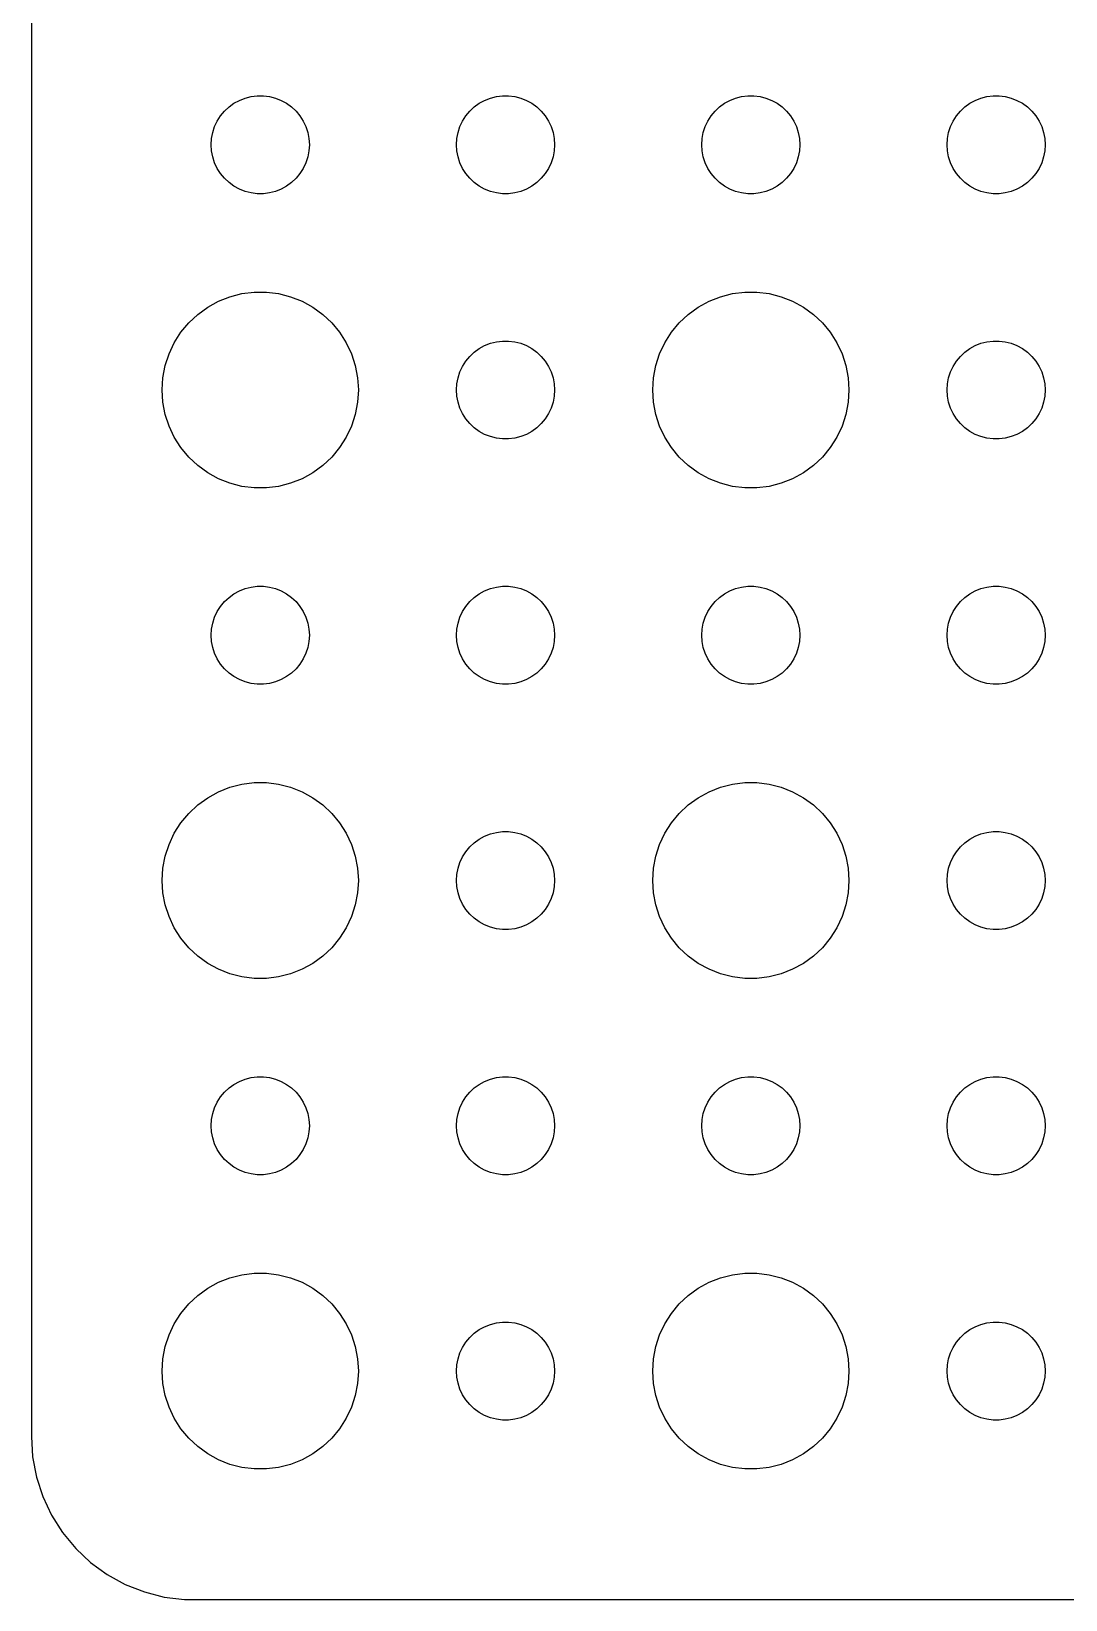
# Model space of a CAD drawing. Header units: metres. Extents: x -134 to 134, y 176 to 394.
# Drawn here: x -134.5 to -102.87, y 290.01 to 337.97 of the extents above; entities that cross this region are included whole.
import ezdxf

# ---------------------------------------------------------------- set-up
doc = ezdxf.new("R2010")
doc.units = ezdxf.units.M

msp = doc.modelspace()

# ---------------------------------------------------------------- linework, layer by layer
for p, q in [((-134.5, 389), (-134.5, 295)), ((-128.456, 335.656), (-128.304, 335.766)), ((-128.304, 335.766), (-128.139, 335.857)), ((-128.139, 335.857), (-127.964, 335.927)), ((-127.964, 335.927), (-127.781, 335.973)), ((-127.781, 335.973), (-127.594, 335.997)), ((-127.594, 335.997), (-127.406, 335.997)), ((-127.406, 335.997), (-127.219, 335.973)), ((-127.219, 335.973), (-127.036, 335.927)), ((-127.036, 335.927), (-126.861, 335.857)), ((-126.861, 335.857), (-126.696, 335.766)), ((-126.696, 335.766), (-126.544, 335.656)), ((-120.956, 335.656), (-120.804, 335.766)), ((-120.804, 335.766), (-120.639, 335.857)), ((-120.639, 335.857), (-120.464, 335.927)), ((-120.464, 335.927), (-120.281, 335.973)), ((-120.281, 335.973), (-120.094, 335.997)), ((-120.094, 335.997), (-119.906, 335.997)), ((-119.906, 335.997), (-119.719, 335.973)), ((-119.719, 335.973), (-119.536, 335.927)), ((-119.536, 335.927), (-119.361, 335.857)), ((-119.361, 335.857), (-119.196, 335.766)), ((-119.196, 335.766), (-119.044, 335.656)), ((-113.456, 335.656), (-113.304, 335.766)), ((-113.304, 335.766), (-113.139, 335.857)), ((-113.139, 335.857), (-112.964, 335.927)), ((-112.964, 335.927), (-112.781, 335.973)), ((-112.781, 335.973), (-112.594, 335.997)), ((-112.594, 335.997), (-112.406, 335.997)), ((-112.406, 335.997), (-112.219, 335.973)), ((-112.219, 335.973), (-112.036, 335.927)), ((-112.036, 335.927), (-111.861, 335.857)), ((-111.861, 335.857), (-111.696, 335.766)), ((-111.696, 335.766), (-111.544, 335.656)), ((-105.956, 335.656), (-105.804, 335.766)), ((-105.804, 335.766), (-105.639, 335.857)), ((-105.639, 335.857), (-105.464, 335.927)), ((-105.464, 335.927), (-105.281, 335.973)), ((-105.281, 335.973), (-105.094, 335.997)), ((-105.094, 335.997), (-104.906, 335.997)), ((-104.906, 335.997), (-104.719, 335.973)), ((-104.719, 335.973), (-104.536, 335.927)), ((-104.536, 335.927), (-104.361, 335.857)), ((-104.361, 335.857), (-104.196, 335.766)), ((-104.196, 335.766), (-104.044, 335.656)), ((-128.895, 335.052), (-128.814, 335.223)), ((-128.814, 335.223), (-128.714, 335.382)), ((-128.714, 335.382), (-128.593, 335.527)), ((-128.593, 335.527), (-128.456, 335.656)), ((-126.544, 335.656), (-126.407, 335.527)), ((-126.407, 335.527), (-126.286, 335.382)), ((-126.286, 335.382), (-126.186, 335.223)), ((-126.186, 335.223), (-126.105, 335.052)), ((-121.395, 335.052), (-121.314, 335.223)), ((-121.314, 335.223), (-121.214, 335.382)), ((-121.214, 335.382), (-121.093, 335.527)), ((-121.093, 335.527), (-120.956, 335.656)), ((-119.044, 335.656), (-118.907, 335.527)), ((-118.907, 335.527), (-118.786, 335.382)), ((-118.786, 335.382), (-118.686, 335.223)), ((-118.686, 335.223), (-118.605, 335.052)), ((-113.895, 335.052), (-113.814, 335.223)), ((-113.814, 335.223), (-113.714, 335.382)), ((-113.714, 335.382), (-113.593, 335.527)), ((-113.593, 335.527), (-113.456, 335.656)), ((-111.544, 335.656), (-111.407, 335.527)), ((-111.407, 335.527), (-111.286, 335.382)), ((-111.286, 335.382), (-111.186, 335.223)), ((-111.186, 335.223), (-111.105, 335.052)), ((-106.395, 335.052), (-106.314, 335.223)), ((-106.314, 335.223), (-106.214, 335.382)), ((-106.214, 335.382), (-106.093, 335.527)), ((-106.093, 335.527), (-105.956, 335.656)), ((-104.044, 335.656), (-103.907, 335.527)), ((-103.907, 335.527), (-103.786, 335.382)), ((-103.786, 335.382), (-103.686, 335.223)), ((-103.686, 335.223), (-103.605, 335.052)), ((-128.988, 334.688), (-128.953, 334.873)), ((-128.953, 334.873), (-128.895, 335.052)), ((-126.105, 335.052), (-126.047, 334.873)), ((-126.047, 334.873), (-126.012, 334.688)), ((-121.488, 334.688), (-121.453, 334.873)), ((-121.453, 334.873), (-121.395, 335.052)), ((-118.605, 335.052), (-118.547, 334.873)), ((-118.547, 334.873), (-118.512, 334.688)), ((-113.988, 334.688), (-113.953, 334.873)), ((-113.953, 334.873), (-113.895, 335.052)), ((-111.105, 335.052), (-111.047, 334.873)), ((-111.047, 334.873), (-111.012, 334.688)), ((-106.488, 334.688), (-106.453, 334.873)), ((-106.453, 334.873), (-106.395, 335.052)), ((-103.605, 335.052), (-103.547, 334.873)), ((-103.547, 334.873), (-103.512, 334.688)), ((-129, 334.5), (-128.988, 334.688)), ((-128.988, 334.312), (-129, 334.5)), ((-128.953, 334.127), (-128.988, 334.312)), ((-126.012, 334.312), (-126.047, 334.127)), ((-126.012, 334.688), (-126, 334.5)), ((-126, 334.5), (-126.012, 334.312)), ((-121.5, 334.5), (-121.488, 334.688)), ((-121.488, 334.312), (-121.5, 334.5)), ((-121.453, 334.127), (-121.488, 334.312)), ((-118.512, 334.312), (-118.547, 334.127)), ((-118.512, 334.688), (-118.5, 334.5)), ((-118.5, 334.5), (-118.512, 334.312)), ((-114, 334.5), (-113.988, 334.688)), ((-113.988, 334.312), (-114, 334.5)), ((-113.953, 334.127), (-113.988, 334.312)), ((-111.012, 334.312), (-111.047, 334.127)), ((-111.012, 334.688), (-111, 334.5)), ((-111, 334.5), (-111.012, 334.312)), ((-106.5, 334.5), (-106.488, 334.688)), ((-106.488, 334.312), (-106.5, 334.5)), ((-106.453, 334.127), (-106.488, 334.312)), ((-103.512, 334.312), (-103.547, 334.127)), ((-103.512, 334.688), (-103.5, 334.5)), ((-103.5, 334.5), (-103.512, 334.312)), ((-128.895, 333.948), (-128.953, 334.127)), ((-128.814, 333.777), (-128.895, 333.948)), ((-128.714, 333.618), (-128.814, 333.777)), ((-126.186, 333.777), (-126.286, 333.618)), ((-126.105, 333.948), (-126.186, 333.777)), ((-126.047, 334.127), (-126.105, 333.948)), ((-121.395, 333.948), (-121.453, 334.127)), ((-121.314, 333.777), (-121.395, 333.948)), ((-121.214, 333.618), (-121.314, 333.777)), ((-118.686, 333.777), (-118.786, 333.618)), ((-118.605, 333.948), (-118.686, 333.777)), ((-118.547, 334.127), (-118.605, 333.948)), ((-113.895, 333.948), (-113.953, 334.127)), ((-113.814, 333.777), (-113.895, 333.948)), ((-113.714, 333.618), (-113.814, 333.777)), ((-111.186, 333.777), (-111.286, 333.618)), ((-111.105, 333.948), (-111.186, 333.777)), ((-111.047, 334.127), (-111.105, 333.948)), ((-106.395, 333.948), (-106.453, 334.127)), ((-106.314, 333.777), (-106.395, 333.948)), ((-106.214, 333.618), (-106.314, 333.777)), ((-103.686, 333.777), (-103.786, 333.618)), ((-103.605, 333.948), (-103.686, 333.777)), ((-103.547, 334.127), (-103.605, 333.948)), ((-128.593, 333.473), (-128.714, 333.618)), ((-128.456, 333.344), (-128.593, 333.473)), ((-128.304, 333.234), (-128.456, 333.344)), ((-126.544, 333.344), (-126.696, 333.234)), ((-126.407, 333.473), (-126.544, 333.344)), ((-126.286, 333.618), (-126.407, 333.473)), ((-121.093, 333.473), (-121.214, 333.618)), ((-120.956, 333.344), (-121.093, 333.473)), ((-120.804, 333.234), (-120.956, 333.344)), ((-119.044, 333.344), (-119.196, 333.234)), ((-118.907, 333.473), (-119.044, 333.344)), ((-118.786, 333.618), (-118.907, 333.473)), ((-113.593, 333.473), (-113.714, 333.618)), ((-113.456, 333.344), (-113.593, 333.473)), ((-113.304, 333.234), (-113.456, 333.344)), ((-111.544, 333.344), (-111.696, 333.234)), ((-111.407, 333.473), (-111.544, 333.344)), ((-111.286, 333.618), (-111.407, 333.473)), ((-106.093, 333.473), (-106.214, 333.618)), ((-105.956, 333.344), (-106.093, 333.473)), ((-105.804, 333.234), (-105.956, 333.344)), ((-104.044, 333.344), (-104.196, 333.234)), ((-103.907, 333.473), (-104.044, 333.344)), ((-103.786, 333.618), (-103.907, 333.473)), ((-128.139, 333.143), (-128.304, 333.234)), ((-127.964, 333.073), (-128.139, 333.143)), ((-127.781, 333.027), (-127.964, 333.073)), ((-127.594, 333.003), (-127.781, 333.027)), ((-127.406, 333.003), (-127.594, 333.003)), ((-127.219, 333.027), (-127.406, 333.003)), ((-127.036, 333.073), (-127.219, 333.027)), ((-126.861, 333.143), (-127.036, 333.073)), ((-126.696, 333.234), (-126.861, 333.143)), ((-120.639, 333.143), (-120.804, 333.234)), ((-120.464, 333.073), (-120.639, 333.143)), ((-120.281, 333.027), (-120.464, 333.073)), ((-120.094, 333.003), (-120.281, 333.027)), ((-119.906, 333.003), (-120.094, 333.003)), ((-119.719, 333.027), (-119.906, 333.003)), ((-119.536, 333.073), (-119.719, 333.027)), ((-119.361, 333.143), (-119.536, 333.073)), ((-119.196, 333.234), (-119.361, 333.143)), ((-113.139, 333.143), (-113.304, 333.234)), ((-112.964, 333.073), (-113.139, 333.143)), ((-112.781, 333.027), (-112.964, 333.073)), ((-112.594, 333.003), (-112.781, 333.027)), ((-112.406, 333.003), (-112.594, 333.003)), ((-112.219, 333.027), (-112.406, 333.003)), ((-112.036, 333.073), (-112.219, 333.027)), ((-111.861, 333.143), (-112.036, 333.073)), ((-111.696, 333.234), (-111.861, 333.143)), ((-105.639, 333.143), (-105.804, 333.234)), ((-105.464, 333.073), (-105.639, 333.143)), ((-105.281, 333.027), (-105.464, 333.073)), ((-105.094, 333.003), (-105.281, 333.027)), ((-104.906, 333.003), (-105.094, 333.003)), ((-104.719, 333.027), (-104.906, 333.003)), ((-104.536, 333.073), (-104.719, 333.027)), ((-104.361, 333.143), (-104.536, 333.073)), ((-104.196, 333.234), (-104.361, 333.143)), ((-128.427, 329.853), (-128.062, 329.947)), ((-128.062, 329.947), (-127.688, 329.994)), ((-127.688, 329.994), (-127.312, 329.994)), ((-127.312, 329.994), (-126.938, 329.947)), ((-126.938, 329.947), (-126.573, 329.853)), ((-113.427, 329.853), (-113.062, 329.947)), ((-113.062, 329.947), (-112.688, 329.994)), ((-112.688, 329.994), (-112.312, 329.994)), ((-112.312, 329.994), (-111.938, 329.947)), ((-111.938, 329.947), (-111.573, 329.853)), ((-129.412, 329.312), (-129.107, 329.533)), ((-129.107, 329.533), (-128.777, 329.714)), ((-128.777, 329.714), (-128.427, 329.853)), ((-126.573, 329.853), (-126.223, 329.714)), ((-126.223, 329.714), (-125.893, 329.533)), ((-125.893, 329.533), (-125.588, 329.312)), ((-114.412, 329.312), (-114.107, 329.533)), ((-114.107, 329.533), (-113.777, 329.714)), ((-113.777, 329.714), (-113.427, 329.853)), ((-111.573, 329.853), (-111.223, 329.714)), ((-111.223, 329.714), (-110.893, 329.533)), ((-110.893, 329.533), (-110.588, 329.312)), ((-129.927, 328.763), (-129.687, 329.054)), ((-129.687, 329.054), (-129.412, 329.312)), ((-125.588, 329.312), (-125.313, 329.054)), ((-125.313, 329.054), (-125.073, 328.763)), ((-114.927, 328.763), (-114.687, 329.054)), ((-114.687, 329.054), (-114.412, 329.312)), ((-110.588, 329.312), (-110.313, 329.054)), ((-110.313, 329.054), (-110.073, 328.763)), ((-130.129, 328.445), (-129.927, 328.763)), ((-125.073, 328.763), (-124.871, 328.445)), ((-115.129, 328.445), (-114.927, 328.763)), ((-110.073, 328.763), (-109.871, 328.445)), ((-130.406, 327.746), (-130.289, 328.104)), ((-130.289, 328.104), (-130.129, 328.445)), ((-124.871, 328.445), (-124.711, 328.104)), ((-124.711, 328.104), (-124.594, 327.746)), ((-121.214, 327.882), (-121.093, 328.027)), ((-121.093, 328.027), (-120.956, 328.156)), ((-120.956, 328.156), (-120.804, 328.266)), ((-120.804, 328.266), (-120.639, 328.357)), ((-120.639, 328.357), (-120.464, 328.427)), ((-120.464, 328.427), (-120.281, 328.473)), ((-120.281, 328.473), (-120.094, 328.497)), ((-120.094, 328.497), (-119.906, 328.497)), ((-119.906, 328.497), (-119.719, 328.473)), ((-119.719, 328.473), (-119.536, 328.427)), ((-119.536, 328.427), (-119.361, 328.357)), ((-119.361, 328.357), (-119.196, 328.266)), ((-119.196, 328.266), (-119.044, 328.156)), ((-119.044, 328.156), (-118.907, 328.027)), ((-118.907, 328.027), (-118.786, 327.882)), ((-115.406, 327.746), (-115.289, 328.104)), ((-115.289, 328.104), (-115.129, 328.445)), ((-109.871, 328.445), (-109.711, 328.104)), ((-109.711, 328.104), (-109.594, 327.746)), ((-106.214, 327.882), (-106.093, 328.027)), ((-106.093, 328.027), (-105.956, 328.156)), ((-105.956, 328.156), (-105.804, 328.266)), ((-105.804, 328.266), (-105.639, 328.357)), ((-105.639, 328.357), (-105.464, 328.427)), ((-105.464, 328.427), (-105.281, 328.473)), ((-105.281, 328.473), (-105.094, 328.497)), ((-105.094, 328.497), (-104.906, 328.497)), ((-104.906, 328.497), (-104.719, 328.473)), ((-104.719, 328.473), (-104.536, 328.427)), ((-104.536, 328.427), (-104.361, 328.357)), ((-104.361, 328.357), (-104.196, 328.266)), ((-104.196, 328.266), (-104.044, 328.156)), ((-104.044, 328.156), (-103.907, 328.027)), ((-103.907, 328.027), (-103.786, 327.882)), ((-130.476, 327.376), (-130.406, 327.746)), ((-124.594, 327.746), (-124.524, 327.376)), ((-121.453, 327.373), (-121.395, 327.552)), ((-121.395, 327.552), (-121.314, 327.723)), ((-121.314, 327.723), (-121.214, 327.882)), ((-118.786, 327.882), (-118.686, 327.723)), ((-118.686, 327.723), (-118.605, 327.552)), ((-118.605, 327.552), (-118.547, 327.373)), ((-115.476, 327.376), (-115.406, 327.746)), ((-109.594, 327.746), (-109.524, 327.376)), ((-106.453, 327.373), (-106.395, 327.552)), ((-106.395, 327.552), (-106.314, 327.723)), ((-106.314, 327.723), (-106.214, 327.882)), ((-103.786, 327.882), (-103.686, 327.723)), ((-103.686, 327.723), (-103.605, 327.552)), ((-103.605, 327.552), (-103.547, 327.373)), ((-130.5, 327), (-130.476, 327.376)), ((-124.524, 327.376), (-124.5, 327)), ((-121.5, 327), (-121.488, 327.188)), ((-121.488, 327.188), (-121.453, 327.373)), ((-118.547, 327.373), (-118.512, 327.188)), ((-118.512, 327.188), (-118.5, 327)), ((-115.5, 327), (-115.476, 327.376)), ((-109.524, 327.376), (-109.5, 327)), ((-106.5, 327), (-106.488, 327.188)), ((-106.488, 327.188), (-106.453, 327.373)), ((-103.547, 327.373), (-103.512, 327.188)), ((-103.512, 327.188), (-103.5, 327)), ((-130.476, 326.624), (-130.5, 327)), ((-130.406, 326.254), (-130.476, 326.624)), ((-124.524, 326.624), (-124.594, 326.254)), ((-124.5, 327), (-124.524, 326.624)), ((-121.488, 326.812), (-121.5, 327)), ((-121.453, 326.627), (-121.488, 326.812)), ((-121.395, 326.448), (-121.453, 326.627)), ((-118.547, 326.627), (-118.605, 326.448)), ((-118.512, 326.812), (-118.547, 326.627)), ((-118.5, 327), (-118.512, 326.812)), ((-115.476, 326.624), (-115.5, 327)), ((-115.406, 326.254), (-115.476, 326.624)), ((-109.524, 326.624), (-109.594, 326.254)), ((-109.5, 327), (-109.524, 326.624)), ((-106.488, 326.812), (-106.5, 327)), ((-106.453, 326.627), (-106.488, 326.812)), ((-106.395, 326.448), (-106.453, 326.627)), ((-103.547, 326.627), (-103.605, 326.448)), ((-103.512, 326.812), (-103.547, 326.627)), ((-103.5, 327), (-103.512, 326.812)), ((-130.289, 325.896), (-130.406, 326.254)), ((-124.594, 326.254), (-124.711, 325.896)), ((-121.314, 326.277), (-121.395, 326.448)), ((-121.214, 326.118), (-121.314, 326.277)), ((-121.093, 325.973), (-121.214, 326.118)), ((-118.786, 326.118), (-118.907, 325.973)), ((-118.686, 326.277), (-118.786, 326.118)), ((-118.605, 326.448), (-118.686, 326.277)), ((-115.289, 325.896), (-115.406, 326.254)), ((-109.594, 326.254), (-109.711, 325.896)), ((-106.314, 326.277), (-106.395, 326.448)), ((-106.214, 326.118), (-106.314, 326.277)), ((-106.093, 325.973), (-106.214, 326.118)), ((-103.786, 326.118), (-103.907, 325.973)), ((-103.686, 326.277), (-103.786, 326.118)), ((-103.605, 326.448), (-103.686, 326.277)), ((-130.129, 325.555), (-130.289, 325.896)), ((-124.711, 325.896), (-124.871, 325.555)), ((-120.956, 325.844), (-121.093, 325.973)), ((-120.804, 325.734), (-120.956, 325.844)), ((-120.639, 325.643), (-120.804, 325.734)), ((-120.464, 325.573), (-120.639, 325.643)), ((-119.361, 325.643), (-119.536, 325.573)), ((-119.196, 325.734), (-119.361, 325.643)), ((-119.044, 325.844), (-119.196, 325.734)), ((-118.907, 325.973), (-119.044, 325.844)), ((-115.129, 325.555), (-115.289, 325.896)), ((-109.711, 325.896), (-109.871, 325.555)), ((-105.956, 325.844), (-106.093, 325.973)), ((-105.804, 325.734), (-105.956, 325.844)), ((-105.639, 325.643), (-105.804, 325.734)), ((-105.464, 325.573), (-105.639, 325.643)), ((-104.361, 325.643), (-104.536, 325.573)), ((-104.196, 325.734), (-104.361, 325.643)), ((-104.044, 325.844), (-104.196, 325.734)), ((-103.907, 325.973), (-104.044, 325.844)), ((-129.927, 325.237), (-130.129, 325.555)), ((-129.687, 324.946), (-129.927, 325.237)), ((-125.073, 325.237), (-125.313, 324.946)), ((-124.871, 325.555), (-125.073, 325.237)), ((-120.281, 325.527), (-120.464, 325.573)), ((-120.094, 325.503), (-120.281, 325.527)), ((-119.906, 325.503), (-120.094, 325.503)), ((-119.719, 325.527), (-119.906, 325.503)), ((-119.536, 325.573), (-119.719, 325.527)), ((-114.927, 325.237), (-115.129, 325.555)), ((-114.687, 324.946), (-114.927, 325.237)), ((-110.073, 325.237), (-110.313, 324.946)), ((-109.871, 325.555), (-110.073, 325.237)), ((-105.281, 325.527), (-105.464, 325.573)), ((-105.094, 325.503), (-105.281, 325.527)), ((-104.906, 325.503), (-105.094, 325.503)), ((-104.719, 325.527), (-104.906, 325.503)), ((-104.536, 325.573), (-104.719, 325.527)), ((-129.412, 324.688), (-129.687, 324.946)), ((-129.107, 324.467), (-129.412, 324.688)), ((-125.588, 324.688), (-125.893, 324.467)), ((-125.313, 324.946), (-125.588, 324.688)), ((-114.412, 324.688), (-114.687, 324.946)), ((-114.107, 324.467), (-114.412, 324.688)), ((-110.588, 324.688), (-110.893, 324.467)), ((-110.313, 324.946), (-110.588, 324.688)), ((-128.777, 324.286), (-129.107, 324.467)), ((-128.427, 324.147), (-128.777, 324.286)), ((-126.223, 324.286), (-126.573, 324.147)), ((-125.893, 324.467), (-126.223, 324.286)), ((-113.777, 324.286), (-114.107, 324.467)), ((-113.427, 324.147), (-113.777, 324.286)), ((-111.223, 324.286), (-111.573, 324.147)), ((-110.893, 324.467), (-111.223, 324.286)), ((-128.062, 324.053), (-128.427, 324.147)), ((-127.688, 324.006), (-128.062, 324.053)), ((-127.312, 324.006), (-127.688, 324.006)), ((-126.938, 324.053), (-127.312, 324.006)), ((-126.573, 324.147), (-126.938, 324.053)), ((-113.062, 324.053), (-113.427, 324.147)), ((-112.688, 324.006), (-113.062, 324.053)), ((-112.312, 324.006), (-112.688, 324.006)), ((-111.938, 324.053), (-112.312, 324.006)), ((-111.573, 324.147), (-111.938, 324.053)), ((-128.304, 320.766), (-128.139, 320.857)), ((-128.139, 320.857), (-127.964, 320.927)), ((-127.964, 320.927), (-127.781, 320.973)), ((-127.781, 320.973), (-127.594, 320.997)), ((-127.594, 320.997), (-127.406, 320.997)), ((-127.406, 320.997), (-127.219, 320.973)), ((-127.219, 320.973), (-127.036, 320.927)), ((-127.036, 320.927), (-126.861, 320.857)), ((-126.861, 320.857), (-126.696, 320.766)), ((-120.804, 320.766), (-120.639, 320.857)), ((-120.639, 320.857), (-120.464, 320.927)), ((-120.464, 320.927), (-120.281, 320.973)), ((-120.281, 320.973), (-120.094, 320.997)), ((-120.094, 320.997), (-119.906, 320.997)), ((-119.906, 320.997), (-119.719, 320.973)), ((-119.719, 320.973), (-119.536, 320.927)), ((-119.536, 320.927), (-119.361, 320.857)), ((-119.361, 320.857), (-119.196, 320.766)), ((-113.304, 320.766), (-113.139, 320.857)), ((-113.139, 320.857), (-112.964, 320.927)), ((-112.964, 320.927), (-112.781, 320.973)), ((-112.781, 320.973), (-112.594, 320.997)), ((-112.594, 320.997), (-112.406, 320.997)), ((-112.406, 320.997), (-112.219, 320.973)), ((-112.219, 320.973), (-112.036, 320.927)), ((-112.036, 320.927), (-111.861, 320.857)), ((-111.861, 320.857), (-111.696, 320.766)), ((-105.804, 320.766), (-105.639, 320.857)), ((-105.639, 320.857), (-105.464, 320.927)), ((-105.464, 320.927), (-105.281, 320.973)), ((-105.281, 320.973), (-105.094, 320.997)), ((-105.094, 320.997), (-104.906, 320.997)), ((-104.906, 320.997), (-104.719, 320.973)), ((-104.719, 320.973), (-104.536, 320.927)), ((-104.536, 320.927), (-104.361, 320.857)), ((-104.361, 320.857), (-104.196, 320.766)), ((-128.814, 320.223), (-128.714, 320.382)), ((-128.714, 320.382), (-128.593, 320.527)), ((-128.593, 320.527), (-128.456, 320.656)), ((-128.456, 320.656), (-128.304, 320.766)), ((-126.696, 320.766), (-126.544, 320.656)), ((-126.544, 320.656), (-126.407, 320.527)), ((-126.407, 320.527), (-126.286, 320.382)), ((-126.286, 320.382), (-126.186, 320.223)), ((-121.314, 320.223), (-121.214, 320.382)), ((-121.214, 320.382), (-121.093, 320.527)), ((-121.093, 320.527), (-120.956, 320.656)), ((-120.956, 320.656), (-120.804, 320.766)), ((-119.196, 320.766), (-119.044, 320.656)), ((-119.044, 320.656), (-118.907, 320.527)), ((-118.907, 320.527), (-118.786, 320.382)), ((-118.786, 320.382), (-118.686, 320.223)), ((-113.814, 320.223), (-113.714, 320.382)), ((-113.714, 320.382), (-113.593, 320.527)), ((-113.593, 320.527), (-113.456, 320.656)), ((-113.456, 320.656), (-113.304, 320.766)), ((-111.696, 320.766), (-111.544, 320.656)), ((-111.544, 320.656), (-111.407, 320.527)), ((-111.407, 320.527), (-111.286, 320.382)), ((-111.286, 320.382), (-111.186, 320.223)), ((-106.314, 320.223), (-106.214, 320.382)), ((-106.214, 320.382), (-106.093, 320.527)), ((-106.093, 320.527), (-105.956, 320.656)), ((-105.956, 320.656), (-105.804, 320.766)), ((-104.196, 320.766), (-104.044, 320.656)), ((-104.044, 320.656), (-103.907, 320.527)), ((-103.907, 320.527), (-103.786, 320.382)), ((-103.786, 320.382), (-103.686, 320.223)), ((-128.988, 319.688), (-128.953, 319.873)), ((-128.953, 319.873), (-128.895, 320.052)), ((-128.895, 320.052), (-128.814, 320.223)), ((-126.186, 320.223), (-126.105, 320.052)), ((-126.105, 320.052), (-126.047, 319.873)), ((-126.047, 319.873), (-126.012, 319.688)), ((-121.488, 319.688), (-121.453, 319.873)), ((-121.453, 319.873), (-121.395, 320.052)), ((-121.395, 320.052), (-121.314, 320.223)), ((-118.686, 320.223), (-118.605, 320.052)), ((-118.605, 320.052), (-118.547, 319.873)), ((-118.547, 319.873), (-118.512, 319.688)), ((-113.988, 319.688), (-113.953, 319.873)), ((-113.953, 319.873), (-113.895, 320.052)), ((-113.895, 320.052), (-113.814, 320.223)), ((-111.186, 320.223), (-111.105, 320.052)), ((-111.105, 320.052), (-111.047, 319.873)), ((-111.047, 319.873), (-111.012, 319.688)), ((-106.488, 319.688), (-106.453, 319.873)), ((-106.453, 319.873), (-106.395, 320.052)), ((-106.395, 320.052), (-106.314, 320.223)), ((-103.686, 320.223), (-103.605, 320.052)), ((-103.605, 320.052), (-103.547, 319.873)), ((-103.547, 319.873), (-103.512, 319.688)), ((-129, 319.5), (-128.988, 319.688)), ((-128.988, 319.312), (-129, 319.5)), ((-126.012, 319.688), (-126, 319.5)), ((-126, 319.5), (-126.012, 319.312)), ((-121.5, 319.5), (-121.488, 319.688)), ((-121.488, 319.312), (-121.5, 319.5)), ((-118.512, 319.688), (-118.5, 319.5)), ((-118.5, 319.5), (-118.512, 319.312)), ((-114, 319.5), (-113.988, 319.688)), ((-113.988, 319.312), (-114, 319.5)), ((-111.012, 319.688), (-111, 319.5)), ((-111, 319.5), (-111.012, 319.312)), ((-106.5, 319.5), (-106.488, 319.688)), ((-106.488, 319.312), (-106.5, 319.5)), ((-103.512, 319.688), (-103.5, 319.5)), ((-103.5, 319.5), (-103.512, 319.312)), ((-128.953, 319.127), (-128.988, 319.312)), ((-128.895, 318.948), (-128.953, 319.127)), ((-128.814, 318.777), (-128.895, 318.948)), ((-126.105, 318.948), (-126.186, 318.777)), ((-126.047, 319.127), (-126.105, 318.948)), ((-126.012, 319.312), (-126.047, 319.127)), ((-121.453, 319.127), (-121.488, 319.312)), ((-121.395, 318.948), (-121.453, 319.127)), ((-121.314, 318.777), (-121.395, 318.948)), ((-118.605, 318.948), (-118.686, 318.777)), ((-118.547, 319.127), (-118.605, 318.948)), ((-118.512, 319.312), (-118.547, 319.127)), ((-113.953, 319.127), (-113.988, 319.312)), ((-113.895, 318.948), (-113.953, 319.127)), ((-113.814, 318.777), (-113.895, 318.948)), ((-111.105, 318.948), (-111.186, 318.777)), ((-111.047, 319.127), (-111.105, 318.948)), ((-111.012, 319.312), (-111.047, 319.127)), ((-106.453, 319.127), (-106.488, 319.312)), ((-106.395, 318.948), (-106.453, 319.127)), ((-106.314, 318.777), (-106.395, 318.948)), ((-103.605, 318.948), (-103.686, 318.777)), ((-103.547, 319.127), (-103.605, 318.948)), ((-103.512, 319.312), (-103.547, 319.127)), ((-128.714, 318.618), (-128.814, 318.777)), ((-128.593, 318.473), (-128.714, 318.618)), ((-128.456, 318.344), (-128.593, 318.473)), ((-126.407, 318.473), (-126.544, 318.344)), ((-126.286, 318.618), (-126.407, 318.473)), ((-126.186, 318.777), (-126.286, 318.618)), ((-121.214, 318.618), (-121.314, 318.777)), ((-121.093, 318.473), (-121.214, 318.618)), ((-120.956, 318.344), (-121.093, 318.473)), ((-118.907, 318.473), (-119.044, 318.344)), ((-118.786, 318.618), (-118.907, 318.473)), ((-118.686, 318.777), (-118.786, 318.618)), ((-113.714, 318.618), (-113.814, 318.777)), ((-113.593, 318.473), (-113.714, 318.618)), ((-113.456, 318.344), (-113.593, 318.473)), ((-111.407, 318.473), (-111.544, 318.344)), ((-111.286, 318.618), (-111.407, 318.473)), ((-111.186, 318.777), (-111.286, 318.618)), ((-106.214, 318.618), (-106.314, 318.777)), ((-106.093, 318.473), (-106.214, 318.618)), ((-105.956, 318.344), (-106.093, 318.473)), ((-103.907, 318.473), (-104.044, 318.344)), ((-103.786, 318.618), (-103.907, 318.473)), ((-103.686, 318.777), (-103.786, 318.618)), ((-128.304, 318.234), (-128.456, 318.344)), ((-128.139, 318.143), (-128.304, 318.234)), ((-127.964, 318.073), (-128.139, 318.143)), ((-127.781, 318.027), (-127.964, 318.073)), ((-127.594, 318.003), (-127.781, 318.027)), ((-127.406, 318.003), (-127.594, 318.003)), ((-127.219, 318.027), (-127.406, 318.003)), ((-127.036, 318.073), (-127.219, 318.027)), ((-126.861, 318.143), (-127.036, 318.073)), ((-126.696, 318.234), (-126.861, 318.143)), ((-126.544, 318.344), (-126.696, 318.234)), ((-120.804, 318.234), (-120.956, 318.344)), ((-120.639, 318.143), (-120.804, 318.234)), ((-120.464, 318.073), (-120.639, 318.143)), ((-120.281, 318.027), (-120.464, 318.073)), ((-120.094, 318.003), (-120.281, 318.027)), ((-119.906, 318.003), (-120.094, 318.003)), ((-119.719, 318.027), (-119.906, 318.003)), ((-119.536, 318.073), (-119.719, 318.027)), ((-119.361, 318.143), (-119.536, 318.073)), ((-119.196, 318.234), (-119.361, 318.143)), ((-119.044, 318.344), (-119.196, 318.234)), ((-113.304, 318.234), (-113.456, 318.344)), ((-113.139, 318.143), (-113.304, 318.234)), ((-112.964, 318.073), (-113.139, 318.143)), ((-112.781, 318.027), (-112.964, 318.073)), ((-112.594, 318.003), (-112.781, 318.027)), ((-112.406, 318.003), (-112.594, 318.003)), ((-112.219, 318.027), (-112.406, 318.003)), ((-112.036, 318.073), (-112.219, 318.027)), ((-111.861, 318.143), (-112.036, 318.073)), ((-111.696, 318.234), (-111.861, 318.143)), ((-111.544, 318.344), (-111.696, 318.234)), ((-105.804, 318.234), (-105.956, 318.344)), ((-105.639, 318.143), (-105.804, 318.234)), ((-105.464, 318.073), (-105.639, 318.143)), ((-105.281, 318.027), (-105.464, 318.073)), ((-105.094, 318.003), (-105.281, 318.027)), ((-104.906, 318.003), (-105.094, 318.003)), ((-104.719, 318.027), (-104.906, 318.003)), ((-104.536, 318.073), (-104.719, 318.027)), ((-104.361, 318.143), (-104.536, 318.073)), ((-104.196, 318.234), (-104.361, 318.143)), ((-104.044, 318.344), (-104.196, 318.234)), ((-129.107, 314.533), (-128.777, 314.714)), ((-128.777, 314.714), (-128.427, 314.853)), ((-128.427, 314.853), (-128.062, 314.947)), ((-128.062, 314.947), (-127.688, 314.994)), ((-127.688, 314.994), (-127.312, 314.994)), ((-127.312, 314.994), (-126.938, 314.947)), ((-126.938, 314.947), (-126.573, 314.853)), ((-126.573, 314.853), (-126.223, 314.714)), ((-126.223, 314.714), (-125.893, 314.533)), ((-114.107, 314.533), (-113.777, 314.714)), ((-113.777, 314.714), (-113.427, 314.853)), ((-113.427, 314.853), (-113.062, 314.947)), ((-113.062, 314.947), (-112.688, 314.994)), ((-112.688, 314.994), (-112.312, 314.994)), ((-112.312, 314.994), (-111.938, 314.947)), ((-111.938, 314.947), (-111.573, 314.853)), ((-111.573, 314.853), (-111.223, 314.714)), ((-111.223, 314.714), (-110.893, 314.533)), ((-129.687, 314.054), (-129.412, 314.312)), ((-129.412, 314.312), (-129.107, 314.533)), ((-125.893, 314.533), (-125.588, 314.312)), ((-125.588, 314.312), (-125.313, 314.054)), ((-114.687, 314.054), (-114.412, 314.312)), ((-114.412, 314.312), (-114.107, 314.533)), ((-110.893, 314.533), (-110.588, 314.312)), ((-110.588, 314.312), (-110.313, 314.054)), ((-130.129, 313.445), (-129.927, 313.763)), ((-129.927, 313.763), (-129.687, 314.054)), ((-125.313, 314.054), (-125.073, 313.763)), ((-125.073, 313.763), (-124.871, 313.445)), ((-115.129, 313.445), (-114.927, 313.763)), ((-114.927, 313.763), (-114.687, 314.054)), ((-110.313, 314.054), (-110.073, 313.763)), ((-110.073, 313.763), (-109.871, 313.445)), ((-130.289, 313.104), (-130.129, 313.445)), ((-124.871, 313.445), (-124.711, 313.104)), ((-121.093, 313.027), (-120.956, 313.156)), ((-120.956, 313.156), (-120.804, 313.266)), ((-120.804, 313.266), (-120.639, 313.357)), ((-120.639, 313.357), (-120.464, 313.427)), ((-120.464, 313.427), (-120.281, 313.473)), ((-120.281, 313.473), (-120.094, 313.497)), ((-120.094, 313.497), (-119.906, 313.497)), ((-119.906, 313.497), (-119.719, 313.473)), ((-119.719, 313.473), (-119.536, 313.427)), ((-119.536, 313.427), (-119.361, 313.357)), ((-119.361, 313.357), (-119.196, 313.266)), ((-119.196, 313.266), (-119.044, 313.156)), ((-119.044, 313.156), (-118.907, 313.027)), ((-115.289, 313.104), (-115.129, 313.445)), ((-109.871, 313.445), (-109.711, 313.104)), ((-106.093, 313.027), (-105.956, 313.156)), ((-105.956, 313.156), (-105.804, 313.266)), ((-105.804, 313.266), (-105.639, 313.357)), ((-105.639, 313.357), (-105.464, 313.427)), ((-105.464, 313.427), (-105.281, 313.473)), ((-105.281, 313.473), (-105.094, 313.497)), ((-105.094, 313.497), (-104.906, 313.497)), ((-104.906, 313.497), (-104.719, 313.473)), ((-104.719, 313.473), (-104.536, 313.427)), ((-104.536, 313.427), (-104.361, 313.357)), ((-104.361, 313.357), (-104.196, 313.266)), ((-104.196, 313.266), (-104.044, 313.156)), ((-104.044, 313.156), (-103.907, 313.027)), ((-130.476, 312.376), (-130.406, 312.746)), ((-130.406, 312.746), (-130.289, 313.104)), ((-124.711, 313.104), (-124.594, 312.746)), ((-124.594, 312.746), (-124.524, 312.376)), ((-121.395, 312.552), (-121.314, 312.723)), ((-121.314, 312.723), (-121.214, 312.882)), ((-121.214, 312.882), (-121.093, 313.027)), ((-118.907, 313.027), (-118.786, 312.882)), ((-118.786, 312.882), (-118.686, 312.723)), ((-118.686, 312.723), (-118.605, 312.552)), ((-115.476, 312.376), (-115.406, 312.746)), ((-115.406, 312.746), (-115.289, 313.104)), ((-109.711, 313.104), (-109.594, 312.746)), ((-109.594, 312.746), (-109.524, 312.376)), ((-106.395, 312.552), (-106.314, 312.723)), ((-106.314, 312.723), (-106.214, 312.882)), ((-106.214, 312.882), (-106.093, 313.027)), ((-103.907, 313.027), (-103.786, 312.882)), ((-103.786, 312.882), (-103.686, 312.723)), ((-103.686, 312.723), (-103.605, 312.552)), ((-130.5, 312), (-130.476, 312.376)), ((-124.524, 312.376), (-124.5, 312)), ((-121.488, 312.188), (-121.453, 312.373)), ((-121.453, 312.373), (-121.395, 312.552)), ((-118.605, 312.552), (-118.547, 312.373)), ((-118.547, 312.373), (-118.512, 312.188)), ((-115.5, 312), (-115.476, 312.376)), ((-109.524, 312.376), (-109.5, 312)), ((-106.488, 312.188), (-106.453, 312.373)), ((-106.453, 312.373), (-106.395, 312.552)), ((-103.605, 312.552), (-103.547, 312.373)), ((-103.547, 312.373), (-103.512, 312.188)), ((-130.476, 311.624), (-130.5, 312)), ((-124.5, 312), (-124.524, 311.624)), ((-121.5, 312), (-121.488, 312.188)), ((-121.488, 311.812), (-121.5, 312)), ((-121.453, 311.627), (-121.488, 311.812)), ((-118.512, 311.812), (-118.547, 311.627)), ((-118.512, 312.188), (-118.5, 312)), ((-118.5, 312), (-118.512, 311.812)), ((-115.476, 311.624), (-115.5, 312)), ((-109.5, 312), (-109.524, 311.624)), ((-106.5, 312), (-106.488, 312.188)), ((-106.488, 311.812), (-106.5, 312)), ((-106.453, 311.627), (-106.488, 311.812)), ((-103.512, 311.812), (-103.547, 311.627)), ((-103.512, 312.188), (-103.5, 312)), ((-103.5, 312), (-103.512, 311.812)), ((-130.406, 311.254), (-130.476, 311.624)), ((-130.289, 310.896), (-130.406, 311.254)), ((-124.594, 311.254), (-124.711, 310.896)), ((-124.524, 311.624), (-124.594, 311.254)), ((-121.395, 311.448), (-121.453, 311.627)), ((-121.314, 311.277), (-121.395, 311.448)), ((-121.214, 311.118), (-121.314, 311.277)), ((-118.686, 311.277), (-118.786, 311.118)), ((-118.605, 311.448), (-118.686, 311.277)), ((-118.547, 311.627), (-118.605, 311.448)), ((-115.406, 311.254), (-115.476, 311.624)), ((-115.289, 310.896), (-115.406, 311.254)), ((-109.594, 311.254), (-109.711, 310.896)), ((-109.524, 311.624), (-109.594, 311.254)), ((-106.395, 311.448), (-106.453, 311.627)), ((-106.314, 311.277), (-106.395, 311.448)), ((-106.214, 311.118), (-106.314, 311.277)), ((-103.686, 311.277), (-103.786, 311.118)), ((-103.605, 311.448), (-103.686, 311.277)), ((-103.547, 311.627), (-103.605, 311.448)), ((-130.129, 310.555), (-130.289, 310.896)), ((-124.711, 310.896), (-124.871, 310.555)), ((-121.093, 310.973), (-121.214, 311.118)), ((-120.956, 310.844), (-121.093, 310.973)), ((-120.804, 310.734), (-120.956, 310.844)), ((-119.044, 310.844), (-119.196, 310.734)), ((-118.907, 310.973), (-119.044, 310.844)), ((-118.786, 311.118), (-118.907, 310.973)), ((-115.129, 310.555), (-115.289, 310.896)), ((-109.711, 310.896), (-109.871, 310.555)), ((-106.093, 310.973), (-106.214, 311.118)), ((-105.956, 310.844), (-106.093, 310.973)), ((-105.804, 310.734), (-105.956, 310.844)), ((-104.044, 310.844), (-104.196, 310.734)), ((-103.907, 310.973), (-104.044, 310.844)), ((-103.786, 311.118), (-103.907, 310.973)), ((-129.927, 310.237), (-130.129, 310.555)), ((-124.871, 310.555), (-125.073, 310.237)), ((-120.639, 310.643), (-120.804, 310.734)), ((-120.464, 310.573), (-120.639, 310.643)), ((-120.281, 310.527), (-120.464, 310.573)), ((-120.094, 310.503), (-120.281, 310.527)), ((-119.906, 310.503), (-120.094, 310.503)), ((-119.719, 310.527), (-119.906, 310.503)), ((-119.536, 310.573), (-119.719, 310.527)), ((-119.361, 310.643), (-119.536, 310.573)), ((-119.196, 310.734), (-119.361, 310.643)), ((-114.927, 310.237), (-115.129, 310.555)), ((-109.871, 310.555), (-110.073, 310.237)), ((-105.639, 310.643), (-105.804, 310.734)), ((-105.464, 310.573), (-105.639, 310.643)), ((-105.281, 310.527), (-105.464, 310.573)), ((-105.094, 310.503), (-105.281, 310.527)), ((-104.906, 310.503), (-105.094, 310.503)), ((-104.719, 310.527), (-104.906, 310.503)), ((-104.536, 310.573), (-104.719, 310.527)), ((-104.361, 310.643), (-104.536, 310.573)), ((-104.196, 310.734), (-104.361, 310.643)), ((-129.687, 309.946), (-129.927, 310.237)), ((-129.412, 309.688), (-129.687, 309.946)), ((-125.313, 309.946), (-125.588, 309.688)), ((-125.073, 310.237), (-125.313, 309.946)), ((-114.687, 309.946), (-114.927, 310.237)), ((-114.412, 309.688), (-114.687, 309.946)), ((-110.313, 309.946), (-110.588, 309.688)), ((-110.073, 310.237), (-110.313, 309.946)), ((-129.107, 309.467), (-129.412, 309.688)), ((-128.777, 309.286), (-129.107, 309.467)), ((-125.893, 309.467), (-126.223, 309.286)), ((-125.588, 309.688), (-125.893, 309.467)), ((-114.107, 309.467), (-114.412, 309.688)), ((-113.777, 309.286), (-114.107, 309.467)), ((-110.893, 309.467), (-111.223, 309.286)), ((-110.588, 309.688), (-110.893, 309.467)), ((-128.427, 309.147), (-128.777, 309.286)), ((-128.062, 309.053), (-128.427, 309.147)), ((-127.688, 309.006), (-128.062, 309.053)), ((-127.312, 309.006), (-127.688, 309.006)), ((-126.938, 309.053), (-127.312, 309.006)), ((-126.573, 309.147), (-126.938, 309.053)), ((-126.223, 309.286), (-126.573, 309.147)), ((-113.427, 309.147), (-113.777, 309.286)), ((-113.062, 309.053), (-113.427, 309.147)), ((-112.688, 309.006), (-113.062, 309.053)), ((-112.312, 309.006), (-112.688, 309.006)), ((-111.938, 309.053), (-112.312, 309.006)), ((-111.573, 309.147), (-111.938, 309.053)), ((-111.223, 309.286), (-111.573, 309.147)), ((-127.964, 305.927), (-127.781, 305.973)), ((-127.781, 305.973), (-127.594, 305.997)), ((-127.594, 305.997), (-127.406, 305.997)), ((-127.406, 305.997), (-127.219, 305.973)), ((-127.219, 305.973), (-127.036, 305.927)), ((-120.464, 305.927), (-120.281, 305.973)), ((-120.281, 305.973), (-120.094, 305.997)), ((-120.094, 305.997), (-119.906, 305.997)), ((-119.906, 305.997), (-119.719, 305.973)), ((-119.719, 305.973), (-119.536, 305.927)), ((-112.964, 305.927), (-112.781, 305.973)), ((-112.781, 305.973), (-112.594, 305.997)), ((-112.594, 305.997), (-112.406, 305.997)), ((-112.406, 305.997), (-112.219, 305.973)), ((-112.219, 305.973), (-112.036, 305.927)), ((-105.464, 305.927), (-105.281, 305.973)), ((-105.281, 305.973), (-105.094, 305.997)), ((-105.094, 305.997), (-104.906, 305.997)), ((-104.906, 305.997), (-104.719, 305.973)), ((-104.719, 305.973), (-104.536, 305.927)), ((-128.714, 305.382), (-128.593, 305.527)), ((-128.593, 305.527), (-128.456, 305.656)), ((-128.456, 305.656), (-128.304, 305.766)), ((-128.304, 305.766), (-128.139, 305.857)), ((-128.139, 305.857), (-127.964, 305.927)), ((-127.036, 305.927), (-126.861, 305.857)), ((-126.861, 305.857), (-126.696, 305.766)), ((-126.696, 305.766), (-126.544, 305.656)), ((-126.544, 305.656), (-126.407, 305.527)), ((-126.407, 305.527), (-126.286, 305.382)), ((-121.214, 305.382), (-121.093, 305.527)), ((-121.093, 305.527), (-120.956, 305.656)), ((-120.956, 305.656), (-120.804, 305.766)), ((-120.804, 305.766), (-120.639, 305.857)), ((-120.639, 305.857), (-120.464, 305.927)), ((-119.536, 305.927), (-119.361, 305.857)), ((-119.361, 305.857), (-119.196, 305.766)), ((-119.196, 305.766), (-119.044, 305.656)), ((-119.044, 305.656), (-118.907, 305.527)), ((-118.907, 305.527), (-118.786, 305.382)), ((-113.714, 305.382), (-113.593, 305.527)), ((-113.593, 305.527), (-113.456, 305.656)), ((-113.456, 305.656), (-113.304, 305.766)), ((-113.304, 305.766), (-113.139, 305.857)), ((-113.139, 305.857), (-112.964, 305.927)), ((-112.036, 305.927), (-111.861, 305.857)), ((-111.861, 305.857), (-111.696, 305.766)), ((-111.696, 305.766), (-111.544, 305.656)), ((-111.544, 305.656), (-111.407, 305.527)), ((-111.407, 305.527), (-111.286, 305.382)), ((-106.214, 305.382), (-106.093, 305.527)), ((-106.093, 305.527), (-105.956, 305.656)), ((-105.956, 305.656), (-105.804, 305.766)), ((-105.804, 305.766), (-105.639, 305.857)), ((-105.639, 305.857), (-105.464, 305.927)), ((-104.536, 305.927), (-104.361, 305.857)), ((-104.361, 305.857), (-104.196, 305.766)), ((-104.196, 305.766), (-104.044, 305.656)), ((-104.044, 305.656), (-103.907, 305.527)), ((-103.907, 305.527), (-103.786, 305.382)), ((-128.953, 304.873), (-128.895, 305.052)), ((-128.895, 305.052), (-128.814, 305.223)), ((-128.814, 305.223), (-128.714, 305.382)), ((-126.286, 305.382), (-126.186, 305.223)), ((-126.186, 305.223), (-126.105, 305.052)), ((-126.105, 305.052), (-126.047, 304.873)), ((-121.453, 304.873), (-121.395, 305.052)), ((-121.395, 305.052), (-121.314, 305.223)), ((-121.314, 305.223), (-121.214, 305.382)), ((-118.786, 305.382), (-118.686, 305.223)), ((-118.686, 305.223), (-118.605, 305.052)), ((-118.605, 305.052), (-118.547, 304.873)), ((-113.953, 304.873), (-113.895, 305.052)), ((-113.895, 305.052), (-113.814, 305.223)), ((-113.814, 305.223), (-113.714, 305.382)), ((-111.286, 305.382), (-111.186, 305.223)), ((-111.186, 305.223), (-111.105, 305.052)), ((-111.105, 305.052), (-111.047, 304.873)), ((-106.453, 304.873), (-106.395, 305.052)), ((-106.395, 305.052), (-106.314, 305.223)), ((-106.314, 305.223), (-106.214, 305.382)), ((-103.786, 305.382), (-103.686, 305.223)), ((-103.686, 305.223), (-103.605, 305.052)), ((-103.605, 305.052), (-103.547, 304.873)), ((-129, 304.5), (-128.988, 304.688)), ((-128.988, 304.688), (-128.953, 304.873)), ((-126.047, 304.873), (-126.012, 304.688)), ((-126.012, 304.688), (-126, 304.5)), ((-121.5, 304.5), (-121.488, 304.688)), ((-121.488, 304.688), (-121.453, 304.873)), ((-118.547, 304.873), (-118.512, 304.688)), ((-118.512, 304.688), (-118.5, 304.5)), ((-114, 304.5), (-113.988, 304.688)), ((-113.988, 304.688), (-113.953, 304.873)), ((-111.047, 304.873), (-111.012, 304.688)), ((-111.012, 304.688), (-111, 304.5)), ((-106.5, 304.5), (-106.488, 304.688)), ((-106.488, 304.688), (-106.453, 304.873)), ((-103.547, 304.873), (-103.512, 304.688)), ((-103.512, 304.688), (-103.5, 304.5)), ((-128.988, 304.312), (-129, 304.5)), ((-128.953, 304.127), (-128.988, 304.312)), ((-128.895, 303.948), (-128.953, 304.127)), ((-126.047, 304.127), (-126.105, 303.948)), ((-126.012, 304.312), (-126.047, 304.127)), ((-126, 304.5), (-126.012, 304.312)), ((-121.488, 304.312), (-121.5, 304.5)), ((-121.453, 304.127), (-121.488, 304.312)), ((-121.395, 303.948), (-121.453, 304.127)), ((-118.547, 304.127), (-118.605, 303.948)), ((-118.512, 304.312), (-118.547, 304.127)), ((-118.5, 304.5), (-118.512, 304.312)), ((-113.988, 304.312), (-114, 304.5)), ((-113.953, 304.127), (-113.988, 304.312)), ((-113.895, 303.948), (-113.953, 304.127)), ((-111.047, 304.127), (-111.105, 303.948)), ((-111.012, 304.312), (-111.047, 304.127)), ((-111, 304.5), (-111.012, 304.312)), ((-106.488, 304.312), (-106.5, 304.5)), ((-106.453, 304.127), (-106.488, 304.312)), ((-106.395, 303.948), (-106.453, 304.127)), ((-103.547, 304.127), (-103.605, 303.948)), ((-103.512, 304.312), (-103.547, 304.127)), ((-103.5, 304.5), (-103.512, 304.312)), ((-128.814, 303.777), (-128.895, 303.948)), ((-128.714, 303.618), (-128.814, 303.777)), ((-128.593, 303.473), (-128.714, 303.618)), ((-126.286, 303.618), (-126.407, 303.473)), ((-126.186, 303.777), (-126.286, 303.618)), ((-126.105, 303.948), (-126.186, 303.777)), ((-121.314, 303.777), (-121.395, 303.948)), ((-121.214, 303.618), (-121.314, 303.777)), ((-121.093, 303.473), (-121.214, 303.618)), ((-118.786, 303.618), (-118.907, 303.473)), ((-118.686, 303.777), (-118.786, 303.618)), ((-118.605, 303.948), (-118.686, 303.777)), ((-113.814, 303.777), (-113.895, 303.948)), ((-113.714, 303.618), (-113.814, 303.777)), ((-113.593, 303.473), (-113.714, 303.618)), ((-111.286, 303.618), (-111.407, 303.473)), ((-111.186, 303.777), (-111.286, 303.618)), ((-111.105, 303.948), (-111.186, 303.777)), ((-106.314, 303.777), (-106.395, 303.948)), ((-106.214, 303.618), (-106.314, 303.777)), ((-106.093, 303.473), (-106.214, 303.618)), ((-103.786, 303.618), (-103.907, 303.473)), ((-103.686, 303.777), (-103.786, 303.618)), ((-103.605, 303.948), (-103.686, 303.777)), ((-128.456, 303.344), (-128.593, 303.473)), ((-128.304, 303.234), (-128.456, 303.344)), ((-128.139, 303.143), (-128.304, 303.234)), ((-127.964, 303.073), (-128.139, 303.143)), ((-126.861, 303.143), (-127.036, 303.073)), ((-126.696, 303.234), (-126.861, 303.143)), ((-126.544, 303.344), (-126.696, 303.234)), ((-126.407, 303.473), (-126.544, 303.344)), ((-120.956, 303.344), (-121.093, 303.473)), ((-120.804, 303.234), (-120.956, 303.344)), ((-120.639, 303.143), (-120.804, 303.234)), ((-120.464, 303.073), (-120.639, 303.143)), ((-119.361, 303.143), (-119.536, 303.073)), ((-119.196, 303.234), (-119.361, 303.143)), ((-119.044, 303.344), (-119.196, 303.234)), ((-118.907, 303.473), (-119.044, 303.344)), ((-113.456, 303.344), (-113.593, 303.473)), ((-113.304, 303.234), (-113.456, 303.344)), ((-113.139, 303.143), (-113.304, 303.234)), ((-112.964, 303.073), (-113.139, 303.143)), ((-111.861, 303.143), (-112.036, 303.073)), ((-111.696, 303.234), (-111.861, 303.143)), ((-111.544, 303.344), (-111.696, 303.234)), ((-111.407, 303.473), (-111.544, 303.344)), ((-105.956, 303.344), (-106.093, 303.473)), ((-105.804, 303.234), (-105.956, 303.344)), ((-105.639, 303.143), (-105.804, 303.234)), ((-105.464, 303.073), (-105.639, 303.143)), ((-104.361, 303.143), (-104.536, 303.073)), ((-104.196, 303.234), (-104.361, 303.143)), ((-104.044, 303.344), (-104.196, 303.234)), ((-103.907, 303.473), (-104.044, 303.344)), ((-127.781, 303.027), (-127.964, 303.073)), ((-127.594, 303.003), (-127.781, 303.027)), ((-127.406, 303.003), (-127.594, 303.003)), ((-127.219, 303.027), (-127.406, 303.003)), ((-127.036, 303.073), (-127.219, 303.027)), ((-120.281, 303.027), (-120.464, 303.073)), ((-120.094, 303.003), (-120.281, 303.027)), ((-119.906, 303.003), (-120.094, 303.003)), ((-119.719, 303.027), (-119.906, 303.003)), ((-119.536, 303.073), (-119.719, 303.027)), ((-112.781, 303.027), (-112.964, 303.073)), ((-112.594, 303.003), (-112.781, 303.027)), ((-112.406, 303.003), (-112.594, 303.003)), ((-112.219, 303.027), (-112.406, 303.003)), ((-112.036, 303.073), (-112.219, 303.027)), ((-105.281, 303.027), (-105.464, 303.073)), ((-105.094, 303.003), (-105.281, 303.027)), ((-104.906, 303.003), (-105.094, 303.003)), ((-104.719, 303.027), (-104.906, 303.003)), ((-104.536, 303.073), (-104.719, 303.027)), ((-128.777, 299.714), (-128.427, 299.853)), ((-128.427, 299.853), (-128.062, 299.947)), ((-128.062, 299.947), (-127.688, 299.994)), ((-127.688, 299.994), (-127.312, 299.994)), ((-127.312, 299.994), (-126.938, 299.947)), ((-126.938, 299.947), (-126.573, 299.853)), ((-126.573, 299.853), (-126.223, 299.714)), ((-113.777, 299.714), (-113.427, 299.853)), ((-113.427, 299.853), (-113.062, 299.947)), ((-113.062, 299.947), (-112.688, 299.994)), ((-112.688, 299.994), (-112.312, 299.994)), ((-112.312, 299.994), (-111.938, 299.947)), ((-111.938, 299.947), (-111.573, 299.853)), ((-111.573, 299.853), (-111.223, 299.714)), ((-129.687, 299.054), (-129.412, 299.312)), ((-129.412, 299.312), (-129.107, 299.533)), ((-129.107, 299.533), (-128.777, 299.714)), ((-126.223, 299.714), (-125.893, 299.533)), ((-125.893, 299.533), (-125.588, 299.312)), ((-125.588, 299.312), (-125.313, 299.054)), ((-114.687, 299.054), (-114.412, 299.312)), ((-114.412, 299.312), (-114.107, 299.533)), ((-114.107, 299.533), (-113.777, 299.714)), ((-111.223, 299.714), (-110.893, 299.533)), ((-110.893, 299.533), (-110.588, 299.312)), ((-110.588, 299.312), (-110.313, 299.054)), ((-129.927, 298.763), (-129.687, 299.054)), ((-125.313, 299.054), (-125.073, 298.763)), ((-114.927, 298.763), (-114.687, 299.054)), ((-110.313, 299.054), (-110.073, 298.763)), ((-130.289, 298.104), (-130.129, 298.445)), ((-130.129, 298.445), (-129.927, 298.763)), ((-125.073, 298.763), (-124.871, 298.445)), ((-124.871, 298.445), (-124.711, 298.104)), ((-120.804, 298.266), (-120.639, 298.357)), ((-120.639, 298.357), (-120.464, 298.427)), ((-120.464, 298.427), (-120.281, 298.473)), ((-120.281, 298.473), (-120.094, 298.497)), ((-120.094, 298.497), (-119.906, 298.497)), ((-119.906, 298.497), (-119.719, 298.473)), ((-119.719, 298.473), (-119.536, 298.427)), ((-119.536, 298.427), (-119.361, 298.357)), ((-119.361, 298.357), (-119.196, 298.266)), ((-115.289, 298.104), (-115.129, 298.445)), ((-115.129, 298.445), (-114.927, 298.763)), ((-110.073, 298.763), (-109.871, 298.445)), ((-109.871, 298.445), (-109.711, 298.104)), ((-105.804, 298.266), (-105.639, 298.357)), ((-105.639, 298.357), (-105.464, 298.427)), ((-105.464, 298.427), (-105.281, 298.473)), ((-105.281, 298.473), (-105.094, 298.497)), ((-105.094, 298.497), (-104.906, 298.497)), ((-104.906, 298.497), (-104.719, 298.473)), ((-104.719, 298.473), (-104.536, 298.427)), ((-104.536, 298.427), (-104.361, 298.357)), ((-104.361, 298.357), (-104.196, 298.266)), ((-130.406, 297.746), (-130.289, 298.104)), ((-124.711, 298.104), (-124.594, 297.746)), ((-121.314, 297.723), (-121.214, 297.882)), ((-121.214, 297.882), (-121.093, 298.027)), ((-121.093, 298.027), (-120.956, 298.156)), ((-120.956, 298.156), (-120.804, 298.266)), ((-119.196, 298.266), (-119.044, 298.156)), ((-119.044, 298.156), (-118.907, 298.027)), ((-118.907, 298.027), (-118.786, 297.882)), ((-118.786, 297.882), (-118.686, 297.723)), ((-115.406, 297.746), (-115.289, 298.104)), ((-109.711, 298.104), (-109.594, 297.746)), ((-106.314, 297.723), (-106.214, 297.882)), ((-106.214, 297.882), (-106.093, 298.027)), ((-106.093, 298.027), (-105.956, 298.156)), ((-105.956, 298.156), (-105.804, 298.266)), ((-104.196, 298.266), (-104.044, 298.156)), ((-104.044, 298.156), (-103.907, 298.027)), ((-103.907, 298.027), (-103.786, 297.882)), ((-103.786, 297.882), (-103.686, 297.723)), ((-130.5, 297), (-130.476, 297.376)), ((-130.476, 297.376), (-130.406, 297.746)), ((-124.594, 297.746), (-124.524, 297.376)), ((-124.524, 297.376), (-124.5, 297)), ((-121.488, 297.188), (-121.453, 297.373)), ((-121.453, 297.373), (-121.395, 297.552)), ((-121.395, 297.552), (-121.314, 297.723)), ((-118.686, 297.723), (-118.605, 297.552)), ((-118.605, 297.552), (-118.547, 297.373)), ((-118.547, 297.373), (-118.512, 297.188)), ((-115.5, 297), (-115.476, 297.376)), ((-115.476, 297.376), (-115.406, 297.746)), ((-109.594, 297.746), (-109.524, 297.376)), ((-109.524, 297.376), (-109.5, 297)), ((-106.488, 297.188), (-106.453, 297.373)), ((-106.453, 297.373), (-106.395, 297.552)), ((-106.395, 297.552), (-106.314, 297.723)), ((-103.686, 297.723), (-103.605, 297.552)), ((-103.605, 297.552), (-103.547, 297.373)), ((-103.547, 297.373), (-103.512, 297.188)), ((-130.476, 296.624), (-130.5, 297)), ((-124.5, 297), (-124.524, 296.624)), ((-121.5, 297), (-121.488, 297.188)), ((-121.488, 296.812), (-121.5, 297)), ((-118.512, 297.188), (-118.5, 297)), ((-118.5, 297), (-118.512, 296.812)), ((-115.476, 296.624), (-115.5, 297)), ((-109.5, 297), (-109.524, 296.624)), ((-106.5, 297), (-106.488, 297.188)), ((-106.488, 296.812), (-106.5, 297)), ((-103.512, 297.188), (-103.5, 297)), ((-103.5, 297), (-103.512, 296.812)), ((-130.406, 296.254), (-130.476, 296.624)), ((-124.524, 296.624), (-124.594, 296.254)), ((-121.453, 296.627), (-121.488, 296.812)), ((-121.395, 296.448), (-121.453, 296.627)), ((-121.314, 296.277), (-121.395, 296.448)), ((-118.605, 296.448), (-118.686, 296.277)), ((-118.547, 296.627), (-118.605, 296.448)), ((-118.512, 296.812), (-118.547, 296.627)), ((-115.406, 296.254), (-115.476, 296.624)), ((-109.524, 296.624), (-109.594, 296.254)), ((-106.453, 296.627), (-106.488, 296.812)), ((-106.395, 296.448), (-106.453, 296.627)), ((-106.314, 296.277), (-106.395, 296.448)), ((-103.605, 296.448), (-103.686, 296.277)), ((-103.547, 296.627), (-103.605, 296.448)), ((-103.512, 296.812), (-103.547, 296.627)), ((-130.289, 295.896), (-130.406, 296.254)), ((-130.129, 295.555), (-130.289, 295.896)), ((-124.711, 295.896), (-124.871, 295.555)), ((-124.594, 296.254), (-124.711, 295.896)), ((-121.214, 296.118), (-121.314, 296.277)), ((-121.093, 295.973), (-121.214, 296.118)), ((-120.956, 295.844), (-121.093, 295.973)), ((-118.907, 295.973), (-119.044, 295.844)), ((-118.786, 296.118), (-118.907, 295.973)), ((-118.686, 296.277), (-118.786, 296.118)), ((-115.289, 295.896), (-115.406, 296.254)), ((-115.129, 295.555), (-115.289, 295.896)), ((-109.711, 295.896), (-109.871, 295.555)), ((-109.594, 296.254), (-109.711, 295.896)), ((-106.214, 296.118), (-106.314, 296.277)), ((-106.093, 295.973), (-106.214, 296.118)), ((-105.956, 295.844), (-106.093, 295.973)), ((-103.907, 295.973), (-104.044, 295.844)), ((-103.786, 296.118), (-103.907, 295.973)), ((-103.686, 296.277), (-103.786, 296.118)), ((-129.927, 295.237), (-130.129, 295.555)), ((-124.871, 295.555), (-125.073, 295.237)), ((-120.804, 295.734), (-120.956, 295.844)), ((-120.639, 295.643), (-120.804, 295.734)), ((-120.464, 295.573), (-120.639, 295.643)), ((-120.281, 295.527), (-120.464, 295.573)), ((-120.094, 295.503), (-120.281, 295.527)), ((-119.906, 295.503), (-120.094, 295.503)), ((-119.719, 295.527), (-119.906, 295.503)), ((-119.536, 295.573), (-119.719, 295.527)), ((-119.361, 295.643), (-119.536, 295.573)), ((-119.196, 295.734), (-119.361, 295.643)), ((-119.044, 295.844), (-119.196, 295.734)), ((-114.927, 295.237), (-115.129, 295.555)), ((-109.871, 295.555), (-110.073, 295.237)), ((-105.804, 295.734), (-105.956, 295.844)), ((-105.639, 295.643), (-105.804, 295.734)), ((-105.464, 295.573), (-105.639, 295.643)), ((-105.281, 295.527), (-105.464, 295.573)), ((-105.094, 295.503), (-105.281, 295.527)), ((-104.906, 295.503), (-105.094, 295.503)), ((-104.719, 295.527), (-104.906, 295.503)), ((-104.536, 295.573), (-104.719, 295.527)), ((-104.361, 295.643), (-104.536, 295.573)), ((-104.196, 295.734), (-104.361, 295.643)), ((-104.044, 295.844), (-104.196, 295.734)), ((-134.5, 295), (-134.461, 294.373)), ((-129.687, 294.946), (-129.927, 295.237)), ((-129.412, 294.688), (-129.687, 294.946)), ((-125.313, 294.946), (-125.588, 294.688)), ((-125.073, 295.237), (-125.313, 294.946)), ((-114.687, 294.946), (-114.927, 295.237)), ((-114.412, 294.688), (-114.687, 294.946)), ((-110.313, 294.946), (-110.588, 294.688)), ((-110.073, 295.237), (-110.313, 294.946)), ((-129.107, 294.467), (-129.412, 294.688)), ((-128.777, 294.286), (-129.107, 294.467)), ((-125.893, 294.467), (-126.223, 294.286)), ((-125.588, 294.688), (-125.893, 294.467)), ((-114.107, 294.467), (-114.412, 294.688)), ((-113.777, 294.286), (-114.107, 294.467)), ((-110.893, 294.467), (-111.223, 294.286)), ((-110.588, 294.688), (-110.893, 294.467)), ((-134.461, 294.373), (-134.343, 293.757)), ((-128.427, 294.147), (-128.777, 294.286)), ((-128.062, 294.053), (-128.427, 294.147)), ((-127.688, 294.006), (-128.062, 294.053)), ((-127.312, 294.006), (-127.688, 294.006)), ((-126.938, 294.053), (-127.312, 294.006)), ((-126.573, 294.147), (-126.938, 294.053)), ((-126.223, 294.286), (-126.573, 294.147)), ((-113.427, 294.147), (-113.777, 294.286)), ((-113.062, 294.053), (-113.427, 294.147)), ((-112.688, 294.006), (-113.062, 294.053)), ((-112.312, 294.006), (-112.688, 294.006)), ((-111.938, 294.053), (-112.312, 294.006)), ((-111.573, 294.147), (-111.938, 294.053)), ((-111.223, 294.286), (-111.573, 294.147)), ((-134.343, 293.757), (-134.149, 293.159)), ((-134.149, 293.159), (-133.882, 292.591)), ((-133.882, 292.591), (-133.545, 292.061)), ((-133.545, 292.061), (-133.145, 291.577)), ((-133.145, 291.577), (-132.687, 291.147)), ((-132.687, 291.147), (-132.179, 290.778)), ((-132.179, 290.778), (-131.629, 290.476)), ((-131.629, 290.476), (-131.045, 290.245)), ((-131.045, 290.245), (-130.437, 290.089)), ((-130.437, 290.089), (-129.814, 290.01)), ((-129.814, 290.01), (129.814, 290.01))]:
    msp.add_line(p, q)

doc.saveas('drawing.dxf')
